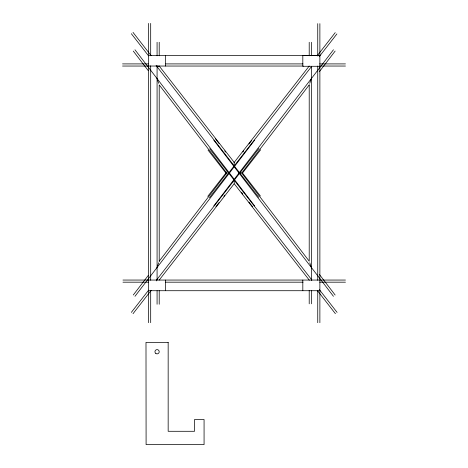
<?xml version="1.0" encoding="UTF-8"?>
<svg xmlns="http://www.w3.org/2000/svg" width="468" height="468" viewBox="0 0 468 468"><rect width="100%" height="100%" fill="white"/><g stroke="black" fill="none" stroke-linecap="round" stroke-linejoin="round"><path stroke-width="0.7" d="M157.078 267.468L158.67 262.782M309.757 83.31L311.349 78.624M133.275 295.027L148.233 275.506M159.214 261.179L226.74 173.049L159.214 84.913L159.214 261.53M242.816 152.065L243.699 150.918M248.976 144.027L251.614 140.587M134.971 296.32L254.627 140.16M213.8 205.932L333.456 49.772M215.929 206.657L219.012 202.638M223.85 196.32L224.728 195.174M319.311 71.739L335.146 51.07M207.757 196.367L226.787 171.926M233.871 162.829L309.213 66.041M317.515 55.376L335.217 32.637M209.442 197.677L311.67 66.351M319.199 56.687L336.901 33.948M131.338 312.39L148.625 290.183M156.599 279.94L258.985 148.414M133.017 313.7L151.193 290.359M159.167 280.11L234.211 183.708M242.05 173.64L260.664 149.725M148.549 55.382L319.878 55.382M319.878 55.622L302.819 55.622L302.819 66.286L319.878 66.286M122.54 63.905L148.315 63.905M165.731 63.905L302.966 63.905M319.685 63.905L345.46 63.905M122.54 66.041L148.315 66.041M148.549 66.041L303.393 66.041M319.685 66.041L345.46 66.041M227.442 173.049L229.425 173.049M238.996 173.049L240.985 173.049M122.967 280.057L345.46 280.057M122.967 282.186L148.695 282.186M165.379 282.186L303.048 282.186M319.732 282.186L345.46 282.186M148.549 290.716L319.878 290.716M133.017 32.391L151.152 55.686M159.114 65.918L234.31 162.507M241.827 172.171L260.407 196.034M131.338 33.702L148.584 55.862M156.107 65.52L258.722 197.344M209.705 148.748L311.875 280.004M319.398 289.663L337.089 312.39M208.02 150.058L226.6 173.926M234.117 183.585L309.313 280.18M317.275 290.406L335.41 313.7M215.491 138.861L219.012 143.454M224.728 150.918L225.611 152.065M319.311 274.359L335.146 295.027M213.8 140.16L333.456 296.32M134.971 49.772L254.627 205.932M133.275 51.07L148.233 70.586M241.5 192.301L242.816 194.027M248.976 202.065L252.498 206.657M309.757 262.782L311.349 267.468M157.078 78.624L158.67 83.31M319.878 23.646L319.878 322.692M317.743 23.646L317.743 55.996M317.743 66.058L317.743 280.279M317.743 290.347L317.743 322.692M311.349 42.272L311.349 55.78M311.349 66.438L311.349 280.367M311.349 290.318L311.349 303.82M309.213 42.272L309.213 55.78M309.213 290.318L309.213 303.82M302.819 280.057L302.819 290.716M234.211 163.297L234.211 165.859M234.211 180.239L234.211 182.795M165.608 55.382L165.608 66.041M165.608 280.057L165.608 290.716M159.214 42.272L159.214 55.803M159.214 290.722L159.214 304.247M157.078 42.272L157.078 55.803M157.078 65.766L157.078 280.039M157.078 290.722L157.078 304.247M150.684 23.4L150.684 55.774M150.684 65.848L150.684 280.244M150.684 290.318L150.684 322.692M148.549 23.4L148.549 322.692M156.757 280.894A2.644 1.252 49.9 0 1 156.335 280.548M156.64 66.397A2.644 0.486 -9.1 0 1 158.652 66.228M309.213 84.913L241.687 173.049L309.213 261.179L309.213 84.913M168.164 342.377L145.993 342.377L146.098 444.6L204.071 444.6L204.071 419.521L194.53 419.521L194.53 431.291L168.164 431.291L168.164 342.377M155.85 353.486A2.129 2.129 0 0 0 159.202 351.936A2.129 2.129 0 0 0 156.183 349.807A2.129 2.129 0 0 0 155.85 353.486"/></g></svg>
